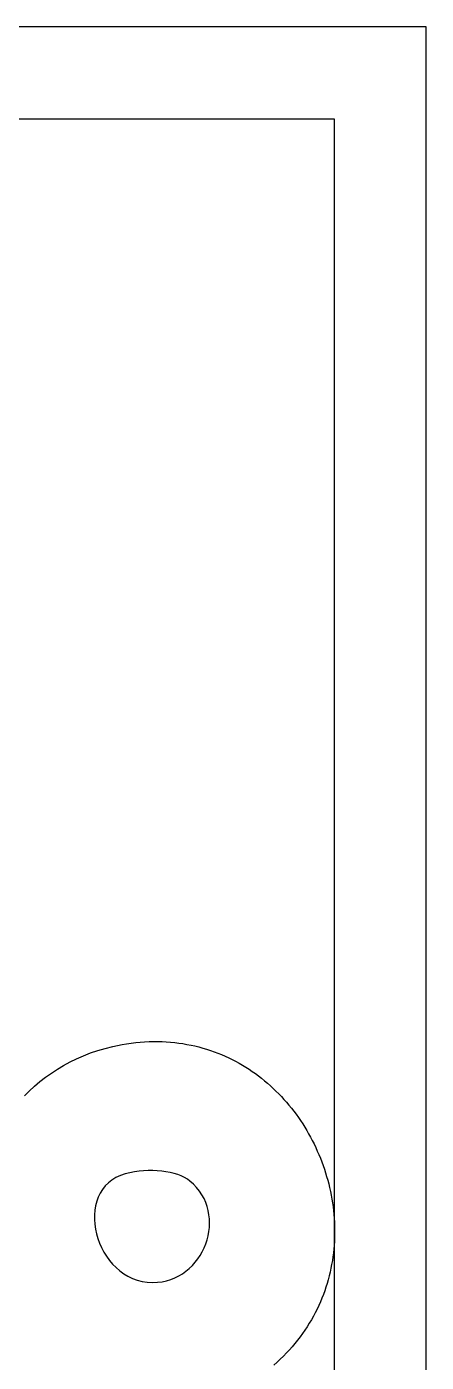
# Model space of a CAD drawing. Header units: inches. Extents: x -4 to 338, y -3 to 155.
# Drawn here: x 13.456 to 14.58, y 19.691 to 23.444 of the extents above; entities that cross this region are included whole.
import ezdxf

# ---------------------------------------------------------------- set-up
doc = ezdxf.new("R2010")
doc.units = ezdxf.units.IN
doc.layers.add('Bottom Layer', color=5, linetype='Continuous')
doc.layers.add('Top Overlay', color=2, linetype='Continuous')

# ---------------------------------------------------------------- blocks, each defined once
blk = doc.blocks.new('IMPORTED_IMAGE_B_2')
at = {"layer": 'Top Overlay'}
for p, q in [((10.5142, -0.0053), (10.5356, 0)), ((10.5356, 0), (10.5487, 0.0028)), ((10.5487, 0.0028), (10.5617, 0.0053)), ((10.5617, 0.0053), (10.5746, 0.0074)), ((10.5746, 0.0074), (10.5874, 0.0092)), ((10.5874, 0.0092), (10.6001, 0.0108)), ((10.6001, 0.0108), (10.6127, 0.012)), ((10.6127, 0.012), (10.6252, 0.0129)), ((10.6252, 0.0129), (10.6376, 0.0135)), ((10.6376, 0.0135), (10.6499, 0.0138)), ((10.6499, 0.0138), (10.6621, 0.0138)), ((10.6621, 0.0138), (10.6742, 0.0135)), ((10.6742, 0.0135), (10.6862, 0.0129)), ((10.6862, 0.0129), (10.6981, 0.0121)), ((10.6981, 0.0121), (10.7098, 0.011)), ((10.7098, 0.011), (10.7214, 0.0096)), ((10.7214, 0.0096), (10.733, 0.0079)), ((10.733, 0.0079), (10.7444, 0.0059)), ((10.7444, 0.0059), (10.7557, 0.0037)), ((10.7557, 0.0037), (10.7668, 0.0013)), ((10.7668, 0.0013), (10.7779, -0.0014)), ((10.4155, -0.0435), (10.4341, -0.0344)), ((10.4341, -0.0344), (10.4533, -0.026)), ((10.4533, -0.026), (10.473, -0.0183)), ((10.473, -0.0183), (10.4933, -0.0114)), ((10.4933, -0.0114), (10.5142, -0.0053)), ((10.7779, -0.0014), (10.7888, -0.0044)), ((10.7888, -0.0044), (10.7996, -0.0076)), ((10.7996, -0.0076), (10.8103, -0.0111)), ((10.8103, -0.0111), (10.8208, -0.0148)), ((10.8208, -0.0148), (10.8312, -0.0187)), ((10.8312, -0.0187), (10.8415, -0.0229)), ((10.8415, -0.0229), (10.8517, -0.0273)), ((10.8517, -0.0273), (10.8617, -0.0319)), ((10.8617, -0.0319), (10.8716, -0.0367)), ((10.8716, -0.0367), (10.8813, -0.0418)), ((10.3466, -0.0866), (10.363, -0.0748)), ((10.363, -0.0748), (10.3799, -0.0637)), ((10.3799, -0.0637), (10.3974, -0.0533)), ((10.3974, -0.0533), (10.4155, -0.0435)), ((10.8813, -0.0418), (10.8909, -0.047)), ((10.8909, -0.047), (10.9004, -0.0525)), ((10.9004, -0.0525), (10.9097, -0.0582)), ((10.9097, -0.0582), (10.9189, -0.0641)), ((10.9189, -0.0641), (10.9279, -0.0701)), ((10.9279, -0.0701), (10.9368, -0.0764)), ((10.301, -0.1252), (10.3156, -0.1117)), ((10.3156, -0.1117), (10.3308, -0.0989)), ((10.3308, -0.0989), (10.3466, -0.0866)), ((10.9368, -0.0764), (10.9455, -0.0828)), ((10.9455, -0.0828), (10.9541, -0.0895)), ((10.9541, -0.0895), (10.9625, -0.0963)), ((10.9625, -0.0963), (10.9708, -0.1033)), ((10.9708, -0.1033), (10.9789, -0.1104)), ((10.9789, -0.1104), (10.9869, -0.1178)), ((10.287, -0.1391), (10.301, -0.1252)), ((10.9869, -0.1178), (10.9947, -0.1253)), ((10.9947, -0.1253), (11.0024, -0.1329)), ((11.0024, -0.1329), (11.0099, -0.1408)), ((11.0099, -0.1408), (11.0172, -0.1487)), ((11.0172, -0.1487), (11.0243, -0.1568)), ((11.0243, -0.1568), (11.0313, -0.1651)), ((11.0313, -0.1651), (11.0382, -0.1735)), ((11.0382, -0.1735), (11.0448, -0.182)), ((11.0448, -0.182), (11.0513, -0.1907)), ((11.0513, -0.1907), (11.0576, -0.1995)), ((11.0576, -0.1995), (11.0638, -0.2084)), ((11.0638, -0.2084), (11.0698, -0.2175)), ((11.0698, -0.2175), (11.0756, -0.2267)), ((11.0756, -0.2267), (11.0812, -0.2359)), ((11.0812, -0.2359), (11.0866, -0.2453)), ((11.0866, -0.2453), (11.0919, -0.2548)), ((11.0919, -0.2548), (11.0969, -0.2644)), ((11.0969, -0.2644), (11.1018, -0.2741)), ((11.1018, -0.2741), (11.1065, -0.2839)), ((11.1065, -0.2839), (11.111, -0.2938)), ((11.111, -0.2938), (11.1154, -0.3038)), ((11.1154, -0.3038), (11.1195, -0.3138)), ((11.1195, -0.3138), (11.1234, -0.3239)), ((11.1234, -0.3239), (11.1272, -0.3341)), ((11.1272, -0.3341), (11.1307, -0.3444)), ((10.5446, -0.3684), (10.5333, -0.3753)), ((10.5571, -0.3627), (10.5446, -0.3684)), ((10.5446, -0.3684), (10.5446, -0.3684)), ((10.5709, -0.3581), (10.5571, -0.3627)), ((10.5571, -0.3627), (10.5571, -0.3627)), ((10.5836, -0.3551), (10.5709, -0.3581)), ((10.5709, -0.3581), (10.5709, -0.3581)), ((10.5965, -0.3526), (10.5836, -0.3551)), ((10.5836, -0.3551), (10.5836, -0.3551)), ((10.6095, -0.3507), (10.5965, -0.3526)), ((10.5965, -0.3526), (10.5965, -0.3526)), ((10.6225, -0.3495), (10.6095, -0.3507)), ((10.6095, -0.3507), (10.6095, -0.3507)), ((10.6355, -0.3488), (10.6225, -0.3495)), ((10.6225, -0.3495), (10.6225, -0.3495)), ((10.6483, -0.3487), (10.6355, -0.3488)), ((10.6355, -0.3488), (10.6355, -0.3488)), ((10.661, -0.3492), (10.6483, -0.3487)), ((10.6483, -0.3487), (10.6483, -0.3487)), ((10.6733, -0.3503), (10.661, -0.3492)), ((10.661, -0.3492), (10.661, -0.3492)), ((10.6853, -0.3519), (10.6733, -0.3503)), ((10.6733, -0.3503), (10.6733, -0.3503)), ((10.6968, -0.3541), (10.6853, -0.3519)), ((10.6853, -0.3519), (10.6853, -0.3519)), ((10.7079, -0.3568), (10.6968, -0.3541)), ((10.6968, -0.3541), (10.6968, -0.3541)), ((10.7183, -0.3601), (10.7079, -0.3568)), ((10.7079, -0.3568), (10.7079, -0.3568)), ((10.7281, -0.3639), (10.7183, -0.3601)), ((10.7183, -0.3601), (10.7183, -0.3601)), ((10.7371, -0.3682), (10.7281, -0.3639)), ((10.7281, -0.3639), (10.7281, -0.3639)), ((10.7454, -0.373), (10.7371, -0.3682)), ((10.7371, -0.3682), (10.7371, -0.3682)), ((10.7527, -0.3783), (10.7454, -0.373)), ((10.7454, -0.373), (10.7454, -0.373)), ((11.1307, -0.3444), (11.1341, -0.3548)), ((11.1341, -0.3548), (11.1372, -0.3652)), ((11.1372, -0.3652), (11.1402, -0.3756)), ((10.5001, -0.4122), (10.4948, -0.4234)), ((10.5067, -0.4018), (10.5001, -0.4122)), ((10.5001, -0.4122), (10.5001, -0.4122)), ((10.5143, -0.3921), (10.5067, -0.4018)), ((10.5067, -0.4018), (10.5067, -0.4018)), ((10.5232, -0.3832), (10.5143, -0.3921)), ((10.5143, -0.3921), (10.5143, -0.3921)), ((10.5333, -0.3753), (10.5232, -0.3832)), ((10.5232, -0.3832), (10.5232, -0.3832)), ((10.5333, -0.3753), (10.5333, -0.3753)), ((10.7627, -0.3871), (10.7527, -0.3783)), ((10.7527, -0.3783), (10.7527, -0.3783)), ((10.7716, -0.3965), (10.7627, -0.3871)), ((10.7627, -0.3871), (10.7627, -0.3871)), ((10.7796, -0.4063), (10.7716, -0.3965)), ((10.7716, -0.3965), (10.7716, -0.3965)), ((10.7864, -0.4166), (10.7796, -0.4063)), ((10.7796, -0.4063), (10.7796, -0.4063)), ((11.1402, -0.3756), (11.1429, -0.3861)), ((11.1429, -0.3861), (11.1455, -0.3967)), ((11.1455, -0.3967), (11.1478, -0.4073)), ((11.1478, -0.4073), (11.15, -0.418)), ((10.4873, -0.4474), (10.4852, -0.46)), ((10.4905, -0.4351), (10.4873, -0.4474)), ((10.4873, -0.4474), (10.4873, -0.4474)), ((10.4948, -0.4234), (10.4905, -0.4351)), ((10.4905, -0.4351), (10.4905, -0.4351)), ((10.4948, -0.4234), (10.4948, -0.4234)), ((10.7923, -0.4273), (10.7864, -0.4166)), ((10.7864, -0.4166), (10.7864, -0.4166)), ((10.7973, -0.4384), (10.7923, -0.4273)), ((10.7923, -0.4273), (10.7923, -0.4273)), ((10.8012, -0.4497), (10.7973, -0.4384)), ((10.7973, -0.4384), (10.7973, -0.4384)), ((10.8042, -0.4612), (10.8012, -0.4497)), ((10.8012, -0.4497), (10.8012, -0.4497)), ((11.15, -0.418), (11.1519, -0.4287)), ((11.1519, -0.4287), (11.1536, -0.4394)), ((11.1536, -0.4394), (11.1551, -0.4502)), ((11.1551, -0.4502), (11.1564, -0.461)), ((10.4852, -0.46), (10.4841, -0.473)), ((10.4841, -0.473), (10.4841, -0.473)), ((10.4841, -0.473), (10.4841, -0.4862)), ((10.4841, -0.4862), (10.4841, -0.4862)), ((10.4841, -0.4862), (10.485, -0.4996)), ((10.4852, -0.46), (10.4852, -0.46)), ((10.8063, -0.4729), (10.8042, -0.4612)), ((10.8042, -0.4612), (10.8042, -0.4612)), ((10.8076, -0.4847), (10.8063, -0.4729)), ((10.8063, -0.4729), (10.8063, -0.4729)), ((10.8079, -0.4966), (10.8076, -0.4847)), ((10.8076, -0.4847), (10.8076, -0.4847)), ((11.1564, -0.461), (11.1575, -0.4718)), ((11.1575, -0.4718), (11.1584, -0.4826)), ((11.1584, -0.4826), (11.159, -0.4935)), ((10.485, -0.4996), (10.485, -0.4996)), ((10.485, -0.4996), (10.487, -0.513)), ((10.487, -0.513), (10.487, -0.513)), ((10.487, -0.513), (10.4899, -0.5264)), ((10.8038, -0.532), (10.806, -0.5203)), ((10.806, -0.5203), (10.8074, -0.5085)), ((10.806, -0.5203), (10.806, -0.5203)), ((10.8074, -0.5085), (10.8079, -0.4966)), ((10.8074, -0.5085), (10.8074, -0.5085)), ((10.8079, -0.4966), (10.8079, -0.4966)), ((11.159, -0.4935), (11.1594, -0.5043)), ((11.1594, -0.5043), (11.1596, -0.5152)), ((11.1596, -0.5152), (11.1596, -0.5261)), ((10.4899, -0.5264), (10.4899, -0.5264)), ((10.4899, -0.5264), (10.4937, -0.5396)), ((10.4937, -0.5396), (10.4937, -0.5396)), ((10.4937, -0.5396), (10.4984, -0.5527)), ((10.4984, -0.5527), (10.4984, -0.5527)), ((10.4984, -0.5527), (10.5041, -0.5654)), ((10.7926, -0.566), (10.7971, -0.5549)), ((10.7971, -0.5549), (10.8009, -0.5436)), ((10.7971, -0.5549), (10.7971, -0.5549)), ((10.8009, -0.5436), (10.8038, -0.532)), ((10.8009, -0.5436), (10.8009, -0.5436)), ((10.8038, -0.532), (10.8038, -0.532)), ((11.1582, -0.5587), (11.1573, -0.5695)), ((11.1589, -0.5478), (11.1582, -0.5587)), ((11.1594, -0.5369), (11.1589, -0.5478)), ((11.1596, -0.5261), (11.1594, -0.5369)), ((10.5041, -0.5654), (10.5041, -0.5654)), ((10.5041, -0.5654), (10.5106, -0.5778)), ((10.5106, -0.5778), (10.5106, -0.5778)), ((10.5106, -0.5778), (10.5179, -0.5897)), ((10.5179, -0.5897), (10.5179, -0.5897)), ((10.5179, -0.5897), (10.5261, -0.601)), ((10.7675, -0.6066), (10.7748, -0.5972)), ((10.7748, -0.5972), (10.7814, -0.5872)), ((10.7748, -0.5972), (10.7748, -0.5972)), ((10.7814, -0.5872), (10.7874, -0.5768)), ((10.7814, -0.5872), (10.7814, -0.5872)), ((10.7874, -0.5768), (10.7926, -0.566)), ((10.7874, -0.5768), (10.7874, -0.5768)), ((10.7926, -0.566), (10.7926, -0.566)), ((11.1548, -0.5911), (11.1532, -0.6019)), ((11.1562, -0.5803), (11.1548, -0.5911)), ((11.1573, -0.5695), (11.1562, -0.5803)), ((10.5261, -0.601), (10.5261, -0.601)), ((10.5261, -0.601), (10.535, -0.6116)), ((10.535, -0.6116), (10.535, -0.6116)), ((10.535, -0.6116), (10.5448, -0.6215)), ((10.5448, -0.6215), (10.5448, -0.6215)), ((10.5448, -0.6215), (10.5553, -0.6306)), ((10.5553, -0.6306), (10.5553, -0.6306)), ((10.5553, -0.6306), (10.5665, -0.6388)), ((10.7318, -0.6386), (10.7416, -0.6316)), ((10.7416, -0.6316), (10.7509, -0.6239)), ((10.7416, -0.6316), (10.7416, -0.6316)), ((10.7509, -0.6239), (10.7595, -0.6156)), ((10.7509, -0.6239), (10.7509, -0.6239)), ((10.7595, -0.6156), (10.7675, -0.6066)), ((10.7595, -0.6156), (10.7595, -0.6156)), ((10.7675, -0.6066), (10.7675, -0.6066)), ((11.1469, -0.6341), (11.1443, -0.6448)), ((11.1492, -0.6234), (11.1469, -0.6341)), ((11.1513, -0.6127), (11.1492, -0.6234)), ((11.1532, -0.6019), (11.1513, -0.6127)), ((10.5665, -0.6388), (10.5665, -0.6388)), ((10.5665, -0.6388), (10.5784, -0.6459)), ((10.5784, -0.6459), (10.5784, -0.6459)), ((10.5784, -0.6459), (10.591, -0.652)), ((10.591, -0.652), (10.591, -0.652)), ((10.591, -0.652), (10.6043, -0.6568)), ((10.6043, -0.6568), (10.6043, -0.6568)), ((10.6043, -0.6568), (10.6183, -0.6604)), ((10.6183, -0.6604), (10.6183, -0.6604)), ((10.6183, -0.6604), (10.6328, -0.6626)), ((10.6328, -0.6626), (10.6328, -0.6626)), ((10.6328, -0.6626), (10.648, -0.6634)), ((10.648, -0.6634), (10.6614, -0.6628)), ((10.648, -0.6634), (10.648, -0.6634)), ((10.6614, -0.6628), (10.6744, -0.6612)), ((10.6614, -0.6628), (10.6614, -0.6628)), ((10.6744, -0.6612), (10.6869, -0.6585)), ((10.6744, -0.6612), (10.6744, -0.6612)), ((10.6869, -0.6585), (10.6989, -0.6549)), ((10.6869, -0.6585), (10.6869, -0.6585)), ((10.6989, -0.6549), (10.7104, -0.6503)), ((10.6989, -0.6549), (10.6989, -0.6549)), ((10.7104, -0.6503), (10.7214, -0.6449)), ((10.7104, -0.6503), (10.7104, -0.6503)), ((10.7214, -0.6449), (10.7318, -0.6386)), ((10.7214, -0.6449), (10.7214, -0.6449)), ((10.7318, -0.6386), (10.7318, -0.6386)), ((11.1385, -0.666), (11.1352, -0.6765)), ((11.1415, -0.6554), (11.1385, -0.666)), ((11.1443, -0.6448), (11.1415, -0.6554)), ((11.1238, -0.7077), (11.1196, -0.7179)), ((11.1279, -0.6973), (11.1238, -0.7077)), ((11.1317, -0.6869), (11.1279, -0.6973)), ((11.1352, -0.6765), (11.1317, -0.6869)), ((11.1052, -0.7483), (11.0999, -0.7583)), ((11.1102, -0.7383), (11.1052, -0.7483)), ((11.115, -0.7281), (11.1102, -0.7383)), ((11.1196, -0.7179), (11.115, -0.7281)), ((11.0824, -0.7876), (11.0761, -0.7972)), ((11.0885, -0.7779), (11.0824, -0.7876)), ((11.0943, -0.7682), (11.0885, -0.7779)), ((11.0999, -0.7583), (11.0943, -0.7682)), ((11.0554, -0.8254), (11.048, -0.8346)), ((11.0626, -0.8161), (11.0554, -0.8254)), ((11.0695, -0.8067), (11.0626, -0.8161)), ((11.0761, -0.7972), (11.0695, -0.8067)), ((11.0242, -0.8613), (11.0157, -0.87)), ((11.0324, -0.8525), (11.0242, -0.8613)), ((11.0403, -0.8436), (11.0324, -0.8525)), ((11.048, -0.8346), (11.0403, -0.8436)), ((10.9978, -0.8869), (10.9885, -0.8952)), ((11.0069, -0.8785), (10.9978, -0.8869)), ((11.0157, -0.87), (11.0069, -0.8785))]:
    blk.add_line(p, q, dxfattribs=at)

msp = doc.modelspace()

# ---------------------------------------------------------------- linework, layer by layer
at = {"layer": 'Bottom Layer'}
for p, q in [((14.5796, 23.4442), (0.127, 23.4442)), ((14.5796, 11.7602), (14.5796, 23.4442)), ((0.127, 23.1852), (14.3206, 23.1852)), ((14.3206, 23.1852), (14.3206, 14.732))]:
    msp.add_line(p, q, dxfattribs=at)

# ---------------------------------------------------------------- block references
msp.add_blockref('IMPORTED_IMAGE_B_2', (3.1621, 20.5787))

doc.saveas('drawing.dxf')
